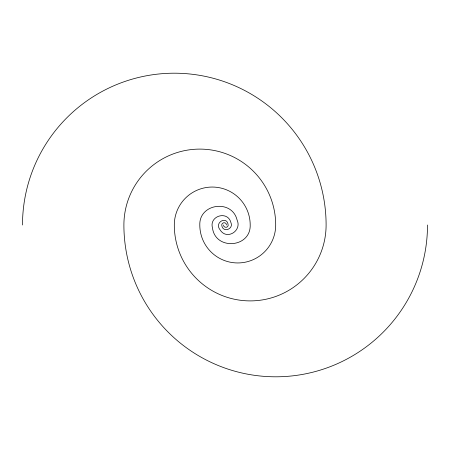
<?xml version="1.0" encoding="UTF-8"?>
<svg xmlns="http://www.w3.org/2000/svg" width="450" height="450" viewBox="0 0 450 450"><rect width="100%" height="100%" fill="white"/><g stroke="black" fill="none" stroke-linecap="round" stroke-linejoin="round"><path stroke-width="0.67" d="M226.485 225C226.524 221.299 219.954 222.171 222.131 226.89C224.584 232.852 233.775 228.257 230.901 222.542C227.745 210.324 209.042 215.769 212.462 227.807C215.201 250.611 250.864 247.961 250.2 225A37.952 37.952 0 0 0 212.254 187.048A37.952 37.952 0 0 0 174.302 225A75.898 75.898 0 0 0 250.2 300.898A75.898 75.898 0 0 0 326.104 225A151.802 151.802 0 0 0 174.302 73.198A151.802 151.802 0 0 0 22.5 225M223.515 225.023C223.341 227.604 227.604 228.285 228.172 225.636C227.891 215.151 213.666 222.165 220.129 229.888C226.586 240.542 242.246 230.833 237.06 219.932C231.992 198.951 199.074 203.434 199.8 225A37.952 37.952 0 0 0 237.746 262.952A37.952 37.952 0 0 0 275.698 225A75.898 75.898 0 0 0 199.8 149.102A75.898 75.898 0 0 0 123.896 225A151.802 151.802 0 0 0 275.698 376.802A151.802 151.802 0 0 0 427.5 225"/></g></svg>
